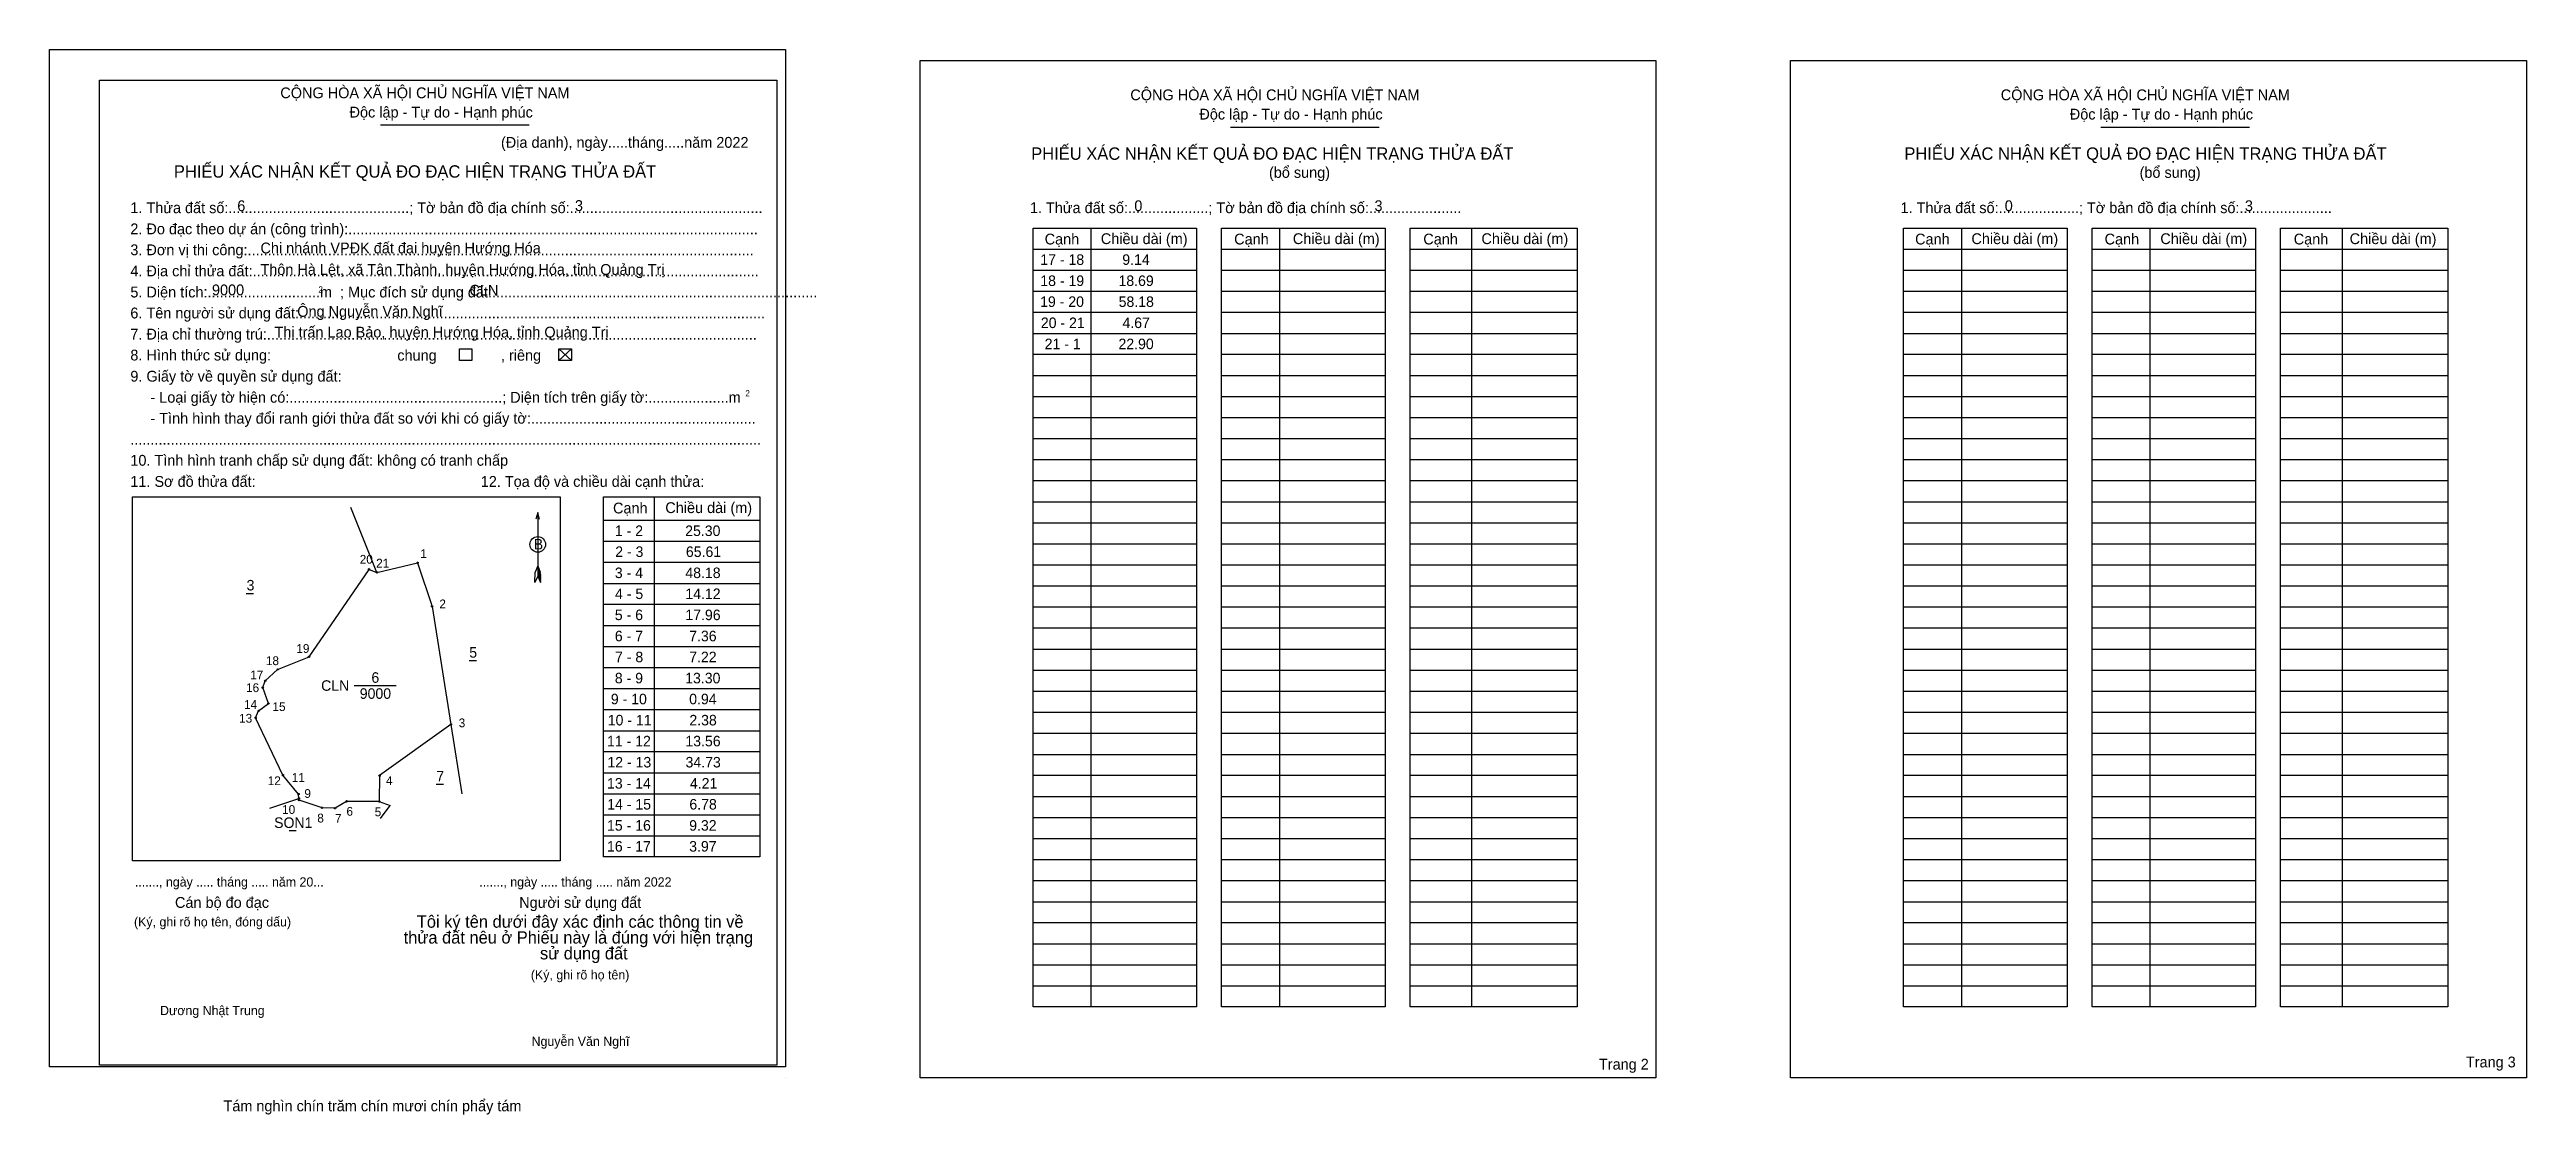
# Model space of a CAD drawing. Extents: x 538651 to 540010, y 1838538 to 1839123.
import ezdxf

# ---------------------------------------------------------------- set-up
doc = ezdxf.new("R2010")
doc.units = 0
for name, color, linetype in [('Level 1', 7, 'Continuous'), ('Level 10', 7, 'Continuous'), ('Level 11', 7, 'Continuous'), ('Level 13', 7, 'Continuous'), ('Level 2', 7, 'Continuous'), ('Level 27', 7, 'Continuous'), ('Level 3', 7, 'Continuous'), ('Level 36', 7, 'Continuous'), ('Level 48', 7, 'Continuous'), ('Level 50', 7, 'Continuous'), ('Level 52', 7, 'Continuous'), ('Level 6', 7, 'Continuous'), ('Level 9', 7, 'Continuous')]:
    doc.layers.add(name, color=color, linetype=linetype)

msp = doc.modelspace()

# ---------------------------------------------------------------- linework, layer by layer
at = {"layer": 'Level 1'}
for p, q in [((538651.1, 1839116.9), (538651.1, 1839116.9)), ((539128.8, 1839116.9), (539128.8, 1839116.9)), ((538832.7, 1839081.5), (538914.3, 1839081.5)), ((539299.1, 1839080.3), (539380.7, 1839080.3)), ((539776.8, 1839080.3), (539858.5, 1839080.3)), ((539190.8, 1839013.2), (539280.6, 1839013.2)), ((539222.6, 1839024.8), (539222.6, 1838597.1)), ((539294.3, 1839013.2), (539384, 1839013.2)), ((539326.1, 1839024.8), (539326.1, 1838597.1)), ((539397.7, 1839013.2), (539489.4, 1839013.2)), ((539431.5, 1839024.8), (539431.5, 1838597.1)), ((539668.5, 1839013.2), (539758.3, 1839013.2)), ((539700.3, 1839024.8), (539700.3, 1838597.1)), ((539772, 1839013.2), (539861.8, 1839013.2)), ((539803.8, 1839024.8), (539803.8, 1838597.1)), ((539875.5, 1839013.2), (539967.2, 1839013.2)), ((539909.2, 1839024.8), (539909.2, 1838597.1)), ((539190.8, 1839001.7), (539280.6, 1839001.7)), ((539294.3, 1839001.7), (539384, 1839001.7)), ((539397.7, 1839001.7), (539489.4, 1839001.7)), ((539668.5, 1839001.7), (539758.3, 1839001.7)), ((539772, 1839001.7), (539861.8, 1839001.7)), ((539875.5, 1839001.7), (539967.2, 1839001.7)), ((539190.8, 1838990.1), (539280.6, 1838990.1)), ((539294.3, 1838990.1), (539384, 1838990.1)), ((539397.7, 1838990.1), (539489.4, 1838990.1)), ((539668.5, 1838990.1), (539758.3, 1838990.1)), ((539772, 1838990.1), (539861.8, 1838990.1)), ((539875.5, 1838990.1), (539967.2, 1838990.1)), ((539190.8, 1838978.6), (539280.6, 1838978.6)), ((539294.3, 1838978.6), (539384, 1838978.6)), ((539397.7, 1838978.6), (539489.4, 1838978.6)), ((539668.5, 1838978.6), (539758.3, 1838978.6)), ((539772, 1838978.6), (539861.8, 1838978.6)), ((539875.5, 1838978.6), (539967.2, 1838978.6)), ((538930.5, 1838958.5), (538937.5, 1838952)), ((538930.5, 1838952), (538937.5, 1838958.5)), ((539190.8, 1838967), (539280.6, 1838967)), ((539294.3, 1838967), (539384, 1838967)), ((539397.7, 1838967), (539489.4, 1838967)), ((539668.5, 1838967), (539758.3, 1838967)), ((539772, 1838967), (539861.8, 1838967)), ((539875.5, 1838967), (539967.2, 1838967)), ((539190.8, 1838955.5), (539280.6, 1838955.5)), ((539294.3, 1838955.5), (539384, 1838955.5)), ((539397.7, 1838955.5), (539489.4, 1838955.5)), ((539668.5, 1838955.5), (539758.3, 1838955.5)), ((539772, 1838955.5), (539861.8, 1838955.5)), ((539875.5, 1838955.5), (539967.2, 1838955.5)), ((539190.8, 1838943.9), (539280.6, 1838943.9)), ((539190.8, 1838932.3), (539280.6, 1838932.3)), ((539294.3, 1838943.9), (539384, 1838943.9)), ((539294.3, 1838932.3), (539384, 1838932.3)), ((539397.7, 1838943.9), (539489.4, 1838943.9)), ((539397.7, 1838932.3), (539489.4, 1838932.3)), ((539668.5, 1838943.9), (539758.3, 1838943.9)), ((539668.5, 1838932.3), (539758.3, 1838932.3)), ((539772, 1838943.9), (539861.8, 1838943.9)), ((539772, 1838932.3), (539861.8, 1838932.3)), ((539875.5, 1838943.9), (539967.2, 1838943.9)), ((539875.5, 1838932.3), (539967.2, 1838932.3)), ((539190.8, 1838920.8), (539280.6, 1838920.8)), ((539294.3, 1838920.8), (539384, 1838920.8)), ((539397.7, 1838920.8), (539489.4, 1838920.8)), ((539668.5, 1838920.8), (539758.3, 1838920.8)), ((539772, 1838920.8), (539861.8, 1838920.8)), ((539875.5, 1838920.8), (539967.2, 1838920.8)), ((539190.8, 1838909.2), (539280.6, 1838909.2)), ((539294.3, 1838909.2), (539384, 1838909.2)), ((539397.7, 1838909.2), (539489.4, 1838909.2)), ((539668.5, 1838909.2), (539758.3, 1838909.2)), ((539772, 1838909.2), (539861.8, 1838909.2)), ((539875.5, 1838909.2), (539967.2, 1838909.2)), ((539190.8, 1838897.7), (539280.6, 1838897.7)), ((539294.3, 1838897.7), (539384, 1838897.7)), ((539397.7, 1838897.7), (539489.4, 1838897.7)), ((539668.5, 1838897.7), (539758.3, 1838897.7)), ((539772, 1838897.7), (539861.8, 1838897.7)), ((539875.5, 1838897.7), (539967.2, 1838897.7)), ((538696.5, 1838877.3), (538696.5, 1838877.3)), ((538982.8, 1838877.3), (538982.8, 1838679.5)), ((539190.8, 1838886.1), (539280.6, 1838886.1)), ((539294.3, 1838886.1), (539384, 1838886.1)), ((539397.7, 1838886.1), (539489.4, 1838886.1)), ((539668.5, 1838886.1), (539758.3, 1838886.1)), ((539772, 1838886.1), (539861.8, 1838886.1)), ((539875.5, 1838886.1), (539967.2, 1838886.1)), ((538919, 1838868.6), (538919, 1838833.7)), ((538955.1, 1838864.4), (539040.8, 1838864.4)), ((539190.8, 1838874.5), (539280.6, 1838874.5)), ((539190.8, 1838863), (539280.6, 1838863)), ((539294.3, 1838874.5), (539384, 1838874.5)), ((539294.3, 1838863), (539384, 1838863)), ((539397.7, 1838874.5), (539489.4, 1838874.5)), ((539397.7, 1838863), (539489.4, 1838863)), ((539668.5, 1838874.5), (539758.3, 1838874.5)), ((539668.5, 1838863), (539758.3, 1838863)), ((539772, 1838874.5), (539861.8, 1838874.5)), ((539772, 1838863), (539861.8, 1838863)), ((539875.5, 1838874.5), (539967.2, 1838874.5)), ((539875.5, 1838863), (539967.2, 1838863)), ((538955.1, 1838852.8), (539040.8, 1838852.8)), ((539190.8, 1838851.4), (539280.6, 1838851.4)), ((539294.3, 1838851.4), (539384, 1838851.4)), ((539397.7, 1838851.4), (539489.4, 1838851.4)), ((539668.5, 1838851.4), (539758.3, 1838851.4)), ((539772, 1838851.4), (539861.8, 1838851.4)), ((539875.5, 1838851.4), (539967.2, 1838851.4)), ((538917.4, 1838830.1), (538917.5, 1838835.9)), ((538919, 1838839.4), (538917.5, 1838835.9)), ((538919, 1838839.4), (538920.4, 1838835.9)), ((538919, 1838838.9), (538920.4, 1838835.3)), ((538919, 1838838.4), (538920.4, 1838834.8)), ((538919, 1838837.9), (538920.5, 1838834.3)), ((538919, 1838837.4), (538920.5, 1838833.8)), ((538919, 1838836.9), (538920.5, 1838833.3)), ((538919, 1838836.4), (538920.5, 1838832.8)), ((538919, 1838835.9), (538920.5, 1838832.2)), ((538919, 1838835.4), (538920.5, 1838831.7)), ((538920.5, 1838830.1), (538920.4, 1838835.9)), ((538955.1, 1838841.3), (539040.8, 1838841.3)), ((539190.8, 1838839.9), (539280.6, 1838839.9)), ((539294.3, 1838839.9), (539384, 1838839.9)), ((539397.7, 1838839.9), (539489.4, 1838839.9)), ((539668.5, 1838839.9), (539758.3, 1838839.9)), ((539772, 1838839.9), (539861.8, 1838839.9)), ((539875.5, 1838839.9), (539967.2, 1838839.9)), ((538919, 1838833.7), (538917.4, 1838830.1)), ((538919, 1838834.9), (538920.5, 1838831.2)), ((538919, 1838834.4), (538920.5, 1838830.7)), ((538919, 1838833.7), (538920.5, 1838830.1)), ((538955.1, 1838829.7), (539040.8, 1838829.7)), ((539190.8, 1838828.3), (539280.6, 1838828.3)), ((539294.3, 1838828.3), (539384, 1838828.3)), ((539397.7, 1838828.3), (539489.4, 1838828.3)), ((539668.5, 1838828.3), (539758.3, 1838828.3)), ((539772, 1838828.3), (539861.8, 1838828.3)), ((539875.5, 1838828.3), (539967.2, 1838828.3)), ((538955.1, 1838818.2), (539040.8, 1838818.2)), ((539190.8, 1838816.8), (539280.6, 1838816.8)), ((539294.3, 1838816.8), (539384, 1838816.8)), ((539397.7, 1838816.8), (539489.4, 1838816.8)), ((539668.5, 1838816.8), (539758.3, 1838816.8)), ((539772, 1838816.8), (539861.8, 1838816.8)), ((539875.5, 1838816.8), (539967.2, 1838816.8)), ((538955.1, 1838806.6), (539040.8, 1838806.6)), ((538955.1, 1838795.1), (539040.8, 1838795.1)), ((539190.8, 1838805.2), (539280.6, 1838805.2)), ((539294.3, 1838805.2), (539384, 1838805.2)), ((539397.7, 1838805.2), (539489.4, 1838805.2)), ((539668.5, 1838805.2), (539758.3, 1838805.2)), ((539772, 1838805.2), (539861.8, 1838805.2)), ((539875.5, 1838805.2), (539967.2, 1838805.2)), ((538955.1, 1838783.5), (539040.8, 1838783.5)), ((539190.8, 1838793.6), (539280.6, 1838793.6)), ((539190.8, 1838782.1), (539280.6, 1838782.1)), ((539294.3, 1838793.6), (539384, 1838793.6)), ((539294.3, 1838782.1), (539384, 1838782.1)), ((539397.7, 1838793.6), (539489.4, 1838793.6)), ((539397.7, 1838782.1), (539489.4, 1838782.1)), ((539668.5, 1838793.6), (539758.3, 1838793.6)), ((539668.5, 1838782.1), (539758.3, 1838782.1)), ((539772, 1838793.6), (539861.8, 1838793.6)), ((539772, 1838782.1), (539861.8, 1838782.1)), ((539875.5, 1838793.6), (539967.2, 1838793.6)), ((539875.5, 1838782.1), (539967.2, 1838782.1)), ((538955.1, 1838771.9), (539040.8, 1838771.9)), ((539190.8, 1838770.5), (539280.6, 1838770.5)), ((539294.3, 1838770.5), (539384, 1838770.5)), ((539397.7, 1838770.5), (539489.4, 1838770.5)), ((539668.5, 1838770.5), (539758.3, 1838770.5)), ((539772, 1838770.5), (539861.8, 1838770.5)), ((539875.5, 1838770.5), (539967.2, 1838770.5)), ((538955.1, 1838760.4), (539040.8, 1838760.4)), ((539190.8, 1838759), (539280.6, 1838759)), ((539294.3, 1838759), (539384, 1838759)), ((539397.7, 1838759), (539489.4, 1838759)), ((539668.5, 1838759), (539758.3, 1838759)), ((539772, 1838759), (539861.8, 1838759)), ((539875.5, 1838759), (539967.2, 1838759)), ((538955.1, 1838748.8), (539040.8, 1838748.8)), ((539190.8, 1838747.4), (539280.6, 1838747.4)), ((539294.3, 1838747.4), (539384, 1838747.4)), ((539397.7, 1838747.4), (539489.4, 1838747.4)), ((539668.5, 1838747.4), (539758.3, 1838747.4)), ((539772, 1838747.4), (539861.8, 1838747.4)), ((539875.5, 1838747.4), (539967.2, 1838747.4)), ((538955.1, 1838737.3), (539040.8, 1838737.3)), ((539190.8, 1838735.8), (539280.6, 1838735.8)), ((539294.3, 1838735.8), (539384, 1838735.8)), ((539397.7, 1838735.8), (539489.4, 1838735.8)), ((539668.5, 1838735.8), (539758.3, 1838735.8)), ((539772, 1838735.8), (539861.8, 1838735.8)), ((539875.5, 1838735.8), (539967.2, 1838735.8)), ((538955.1, 1838725.7), (539040.8, 1838725.7)), ((538955.1, 1838714.1), (539040.8, 1838714.1)), ((539190.8, 1838724.3), (539280.6, 1838724.3)), ((539294.3, 1838724.3), (539384, 1838724.3)), ((539397.7, 1838724.3), (539489.4, 1838724.3)), ((539668.5, 1838724.3), (539758.3, 1838724.3)), ((539772, 1838724.3), (539861.8, 1838724.3)), ((539875.5, 1838724.3), (539967.2, 1838724.3)), ((538955.1, 1838702.6), (539040.8, 1838702.6)), ((539190.8, 1838712.7), (539280.6, 1838712.7)), ((539190.8, 1838701.2), (539280.6, 1838701.2)), ((539294.3, 1838712.7), (539384, 1838712.7)), ((539294.3, 1838701.2), (539384, 1838701.2)), ((539397.7, 1838712.7), (539489.4, 1838712.7)), ((539397.7, 1838701.2), (539489.4, 1838701.2)), ((539668.5, 1838712.7), (539758.3, 1838712.7)), ((539668.5, 1838701.2), (539758.3, 1838701.2)), ((539772, 1838712.7), (539861.8, 1838712.7)), ((539772, 1838701.2), (539861.8, 1838701.2)), ((539875.5, 1838712.7), (539967.2, 1838712.7)), ((539875.5, 1838701.2), (539967.2, 1838701.2)), ((538955.1, 1838691), (539040.8, 1838691)), ((539190.8, 1838689.6), (539280.6, 1838689.6)), ((539294.3, 1838689.6), (539384, 1838689.6)), ((539397.7, 1838689.6), (539489.4, 1838689.6)), ((539668.5, 1838689.6), (539758.3, 1838689.6)), ((539772, 1838689.6), (539861.8, 1838689.6)), ((539875.5, 1838689.6), (539967.2, 1838689.6)), ((538931.3, 1838677.3), (538931.3, 1838677.3)), ((539190.8, 1838678), (539280.6, 1838678)), ((539294.3, 1838678), (539384, 1838678)), ((539397.7, 1838678), (539489.4, 1838678)), ((539668.5, 1838678), (539758.3, 1838678)), ((539772, 1838678), (539861.8, 1838678)), ((539875.5, 1838678), (539967.2, 1838678)), ((539190.8, 1838666.5), (539280.6, 1838666.5)), ((539294.3, 1838666.5), (539384, 1838666.5)), ((539397.7, 1838666.5), (539489.4, 1838666.5)), ((539668.5, 1838666.5), (539758.3, 1838666.5)), ((539772, 1838666.5), (539861.8, 1838666.5)), ((539875.5, 1838666.5), (539967.2, 1838666.5)), ((539190.8, 1838654.9), (539280.6, 1838654.9)), ((539294.3, 1838654.9), (539384, 1838654.9)), ((539397.7, 1838654.9), (539489.4, 1838654.9)), ((539668.5, 1838654.9), (539758.3, 1838654.9)), ((539772, 1838654.9), (539861.8, 1838654.9)), ((539875.5, 1838654.9), (539967.2, 1838654.9)), ((539190.8, 1838643.4), (539280.6, 1838643.4)), ((539190.8, 1838631.8), (539280.6, 1838631.8)), ((539294.3, 1838643.4), (539384, 1838643.4)), ((539294.3, 1838631.8), (539384, 1838631.8)), ((539397.7, 1838643.4), (539489.4, 1838643.4)), ((539397.7, 1838631.8), (539489.4, 1838631.8)), ((539668.5, 1838643.4), (539758.3, 1838643.4)), ((539668.5, 1838631.8), (539758.3, 1838631.8)), ((539772, 1838643.4), (539861.8, 1838643.4)), ((539772, 1838631.8), (539861.8, 1838631.8)), ((539875.5, 1838643.4), (539967.2, 1838643.4)), ((539875.5, 1838631.8), (539967.2, 1838631.8)), ((539190.8, 1838620.3), (539280.6, 1838620.3)), ((539294.3, 1838620.3), (539384, 1838620.3)), ((539397.7, 1838620.3), (539489.4, 1838620.3)), ((539668.5, 1838620.3), (539758.3, 1838620.3)), ((539772, 1838620.3), (539861.8, 1838620.3)), ((539875.5, 1838620.3), (539967.2, 1838620.3)), ((539190.8, 1838608.7), (539280.6, 1838608.7)), ((539294.3, 1838608.7), (539384, 1838608.7)), ((539397.7, 1838608.7), (539489.4, 1838608.7)), ((539668.5, 1838608.7), (539758.3, 1838608.7)), ((539772, 1838608.7), (539861.8, 1838608.7)), ((539875.5, 1838608.7), (539967.2, 1838608.7)), ((539055, 1838558.2), (539055, 1838558.2)), ((539532.7, 1838558.2), (539532.7, 1838558.2))]:
    msp.add_line(p, q, dxfattribs=at)
for points in [[(539190.8, 1839024.8), (539280.6, 1839024.8), (539280.6, 1838597.1), (539190.8, 1838597.1)], [(539294.3, 1839024.8), (539384, 1839024.8), (539384, 1838597.1), (539294.3, 1838597.1)], [(539397.7, 1839024.8), (539489.4, 1839024.8), (539489.4, 1838597.1), (539397.7, 1838597.1)], [(539668.5, 1839024.8), (539758.3, 1839024.8), (539758.3, 1838597.1), (539668.5, 1838597.1)], [(539772, 1839024.8), (539861.8, 1839024.8), (539861.8, 1838597.1), (539772, 1838597.1)], [(539875.5, 1839024.8), (539967.2, 1839024.8), (539967.2, 1838597.1), (539875.5, 1838597.1)], [(538696.5, 1838877.3), (538931.3, 1838877.3), (538931.3, 1838677.3), (538696.5, 1838677.3)], [(538955.1, 1838877.3), (539040.8, 1838877.3), (539040.8, 1838679.5), (538955.1, 1838679.5)]]:
    msp.add_lwpolyline(points, close=True, dxfattribs=at)
msp.add_lwpolyline([(538920, 1838864.9), (538919, 1838868.6), (538917.9, 1838864.9)], dxfattribs=at)
msp.add_circle((538919, 1838851.1), 4.27, dxfattribs=at)
at = {"layer": 'Level 10'}
for p, q in [((538772, 1838706.2), (538787.9, 1838711.6)), ((538832.7, 1838700.5), (538838, 1838707.8))]:
    msp.add_line(p, q, dxfattribs=at)
msp.add_lwpolyline([(538830.7, 1838835.7), (538853, 1838841), (538861, 1838817), (538871.3, 1838752.2), (538832.2, 1838724.1), (538832, 1838709.9), (538814.1, 1838710), (538807.8, 1838706.2), (538800.6, 1838706.5), (538788, 1838710.7), (538787.9, 1838711.6), (538787.7, 1838714), (538779.1, 1838724.4), (538764.1, 1838755.8), (538765.8, 1838759.7), (538771.2, 1838763.7), (538768.1, 1838772.5), (538769.4, 1838776.2), (538776.2, 1838782.4), (538793.5, 1838789.4), (538826.4, 1838837.4)], close=True, dxfattribs=at)
at = {"layer": 'Level 11'}
for centre in [(538826.4, 1838837.4), (538830.7, 1838835.7), (538830.7, 1838835.7), (538853, 1838841), (538861, 1838817), (538776.2, 1838782.4), (538793.5, 1838789.4), (538768.1, 1838772.5), (538769.4, 1838776.2), (538764.1, 1838755.8), (538765.8, 1838759.7), (538771.2, 1838763.7), (538871.3, 1838752.2), (538779.1, 1838724.4), (538787.7, 1838714), (538832.2, 1838724.1), (538787.9, 1838711.6), (538788, 1838710.7), (538800.6, 1838706.5), (538807.8, 1838706.2), (538814.1, 1838710), (538832, 1838709.9)]:
    msp.add_circle(centre, 0.385, dxfattribs=at)
at = {"layer": 'Level 2'}
for points in [[(538651, 1839122.9), (539055, 1839122.9), (539055, 1838564.2), (538651, 1838564.2)], [(539128.8, 1839116.9), (539532.7, 1839116.9), (539532.7, 1838558.2), (539128.8, 1838558.2)], [(539606.5, 1839116.9), (540010.4, 1839116.9), (540010.4, 1838558.2), (539606.5, 1838558.2)]]:
    msp.add_lwpolyline(points, close=True, dxfattribs=at)
at = {"layer": 'Level 27'}
for p, q in [((538830.7, 1838835.7), (538816.4, 1838871.4)), ((538871.3, 1838752.2), (538877.4, 1838714.2)), ((538832, 1838709.9), (538838, 1838707.8))]:
    msp.add_line(p, q, dxfattribs=at)
at = {"layer": 'Level 3'}
msp.add_lwpolyline([(538678.4, 1839106.1), (539050.2, 1839106.1), (539050.2, 1838565.2), (538678.4, 1838565.2)], close=True, dxfattribs=at)
at = {"layer": 'Level 50'}
for points in [[(538876, 1838958.5), (538882.9, 1838958.5), (538882.9, 1838952), (538876, 1838952)], [(538930.5, 1838958.5), (538937.5, 1838958.5), (538937.5, 1838952), (538930.5, 1838952)]]:
    msp.add_lwpolyline(points, close=True, dxfattribs=at)
at = {"layer": 'Level 9'}
for p, q in [((538759, 1838824.2), (538763, 1838824.2)), ((538881.3, 1838787.3), (538885.3, 1838787.3)), ((538818.2, 1838773.6), (538841.2, 1838773.6)), ((538863.3, 1838719.4), (538867.3, 1838719.4)), ((538782.5, 1838693.9), (538786.4, 1838693.9))]:
    msp.add_line(p, q, dxfattribs=at)

# ---------------------------------------------------------------- texts
at = {"layer": 'Level 1'}
for s, height, p in [('CỘNG HÒA XÃ HỘI CHỦ NGHĨA VIỆT NAM', 5.933, (538777.7, 1839096.1)), ('CỘNG HÒA XÃ HỘI CHỦ NGHĨA VIỆT NAM', 5.933, (539244.2, 1839095)), ('CỘNG HÒA XÃ HỘI CHỦ NGHĨA VIỆT NAM', 5.933, (539721.9, 1839095)), ('Độc lập - Tự do - Hạnh phúc', 5.933, (538815.7, 1839085.5)), ('Độc lập - Tự do - Hạnh phúc', 5.933, (539282.1, 1839084.4)), ('Độc lập - Tự do - Hạnh phúc', 5.933, (539759.8, 1839084.4)), ('(Địa danh), ngày.....tháng.....năm 2022', 5.933, (538898.8, 1839068.9)), ('PHIẾU XÁC NHẬN KẾT QUẢ ĐO ĐẠC HIỆN TRẠNG THỬA ĐẤT', 6.781, (539189.8, 1839062.3)), ('PHIẾU XÁC NHẬN KẾT QUẢ ĐO ĐẠC HIỆN TRẠNG THỬA ĐẤT', 6.781, (539669, 1839062.3)), ('PHIẾU XÁC NHẬN KẾT QUẢ ĐO ĐẠC HIỆN TRẠNG THỬA ĐẤT', 6.781, (538719.3, 1839052.5)), ('(bổ sung)', 5.93, (539320.3, 1839052.4)), ('(bổ sung)', 5.93, (539798.1, 1839052.4)), ('1. Thửa đất số:.............................................; Tờ bản đồ địa chính số:................................................', 5.9331, (538695.4, 1839033)), ('1. Thửa đất số:....................; Tờ bản đồ địa chính số:.......................', 5.933, (539189.1, 1839033)), ('1. Thửa đất số:....................; Tờ bản đồ địa chính số:.......................', 5.933, (539666.9, 1839033)), ('2. Đo đạc theo dự án (công trình):......................................................................................................', 5.9331, (538695.4, 1839021.4)), ('3. Đơn vị thi công:..............................................................................................................................', 5.9331, (538695.4, 1839009.9)), ('Cạnh', 5.93, (539197.2, 1839015.8)), ('Chiều dài (m)', 5.933, (539228, 1839016)), ('Cạnh', 5.93, (539301.2, 1839015.8)), ('Chiều dài (m)', 5.933, (539333.4, 1839016)), ('Cạnh', 5.93, (539405, 1839015.8)), ('Chiều dài (m)', 5.933, (539436.9, 1839016)), ('Cạnh', 5.93, (539674.9, 1839015.8)), ('Chiều dài (m)', 5.933, (539705.8, 1839016)), ('Cạnh', 5.93, (539778.9, 1839015.8)), ('Chiều dài (m)', 5.933, (539809.5, 1839016)), ('Cạnh', 5.93, (539882.7, 1839015.8)), ('Chiều dài (m)', 5.933, (539913.4, 1839016)), ('4. Địa chỉ thửa đất:..............................................................................................................................', 5.9331, (538695.4, 1838998.3)), ('5. Diện tích:............................m  ; Mục đích sử dụng đất:.................................................................................', 5.9331, (538695.4, 1838986.7)), ('2', 3.39, (538798.6, 1838989.4)), ('6. Tên người sử dụng đất:....................................................................................................................', 5.9331, (538695.4, 1838975.2)), ('7. Địa chỉ thường trú:..........................................................................................................................', 5.9331, (538695.4, 1838963.6)), ('chung                , riêng', 5.933, (538841.9, 1838952)), ('9. Giấy tờ về quyền sử dụng đất:', 5.933, (538695.4, 1838940.5)), ('     - Loại giấy tờ hiện có:.....................................................; Diện tích trên giấy tờ:....................m', 5.9331, (538695.4, 1838928.9)), ('2', 3.39, (539032.9, 1838932.4)), ('     - Tình hình thay đổi ranh giới thửa đất so với khi có giấy tờ:........................................................', 5.9331, (538695.4, 1838917.4)), ('.............................................................................................................................................................', 5.9331, (538695.4, 1838905.8)), ('10. Tình hình tranh chấp sử dụng đất: không có tranh chấp', 5.933, (538695.4, 1838894.3)), ('11. Sơ đồ thửa đất:', 5.933, (538695.4, 1838882.7)), ('12. Tọa độ và chiều dài cạnh thửa:', 5.933, (538887.7, 1838882.7)), ('Cạnh', 5.93, (538960.3, 1838868.1)), ('Chiều dài (m)', 5.933, (538989, 1838868.3)), ('B', 5.78, (538916.8, 1838848.3)), ('......., ngày ..... tháng ..... năm 20...', 5.086, (538697.9, 1838663.2)), ('......., ngày ..... tháng ..... năm 2022', 5.086, (538886.9, 1838663.2)), ('(Ký, ghi rõ họ tên, đóng dấu)', 5.086, (538697.4, 1838641.3)), ('Cán bộ đo đạc', 5.933, (538719.9, 1838651.5)), ('Tôi ký tên dưới đây xác định các thông tin về', 6.742, (538852.6, 1838640.6)), ('Người sử dụng đất', 5.933, (538908.8, 1838651.5)), ('thửa đất nêu ở Phiếu này là đúng với hiện trạng', 6.742, (538845.4, 1838631.9)), ('sử dụng đất', 6.742, (538920.2, 1838623.2)), ('(Ký, ghi rõ họ tên)', 5.086, (538915.2, 1838612.2)), ('Dương Nhật Trung', 5.086, (538711.7, 1838592.6)), ('Nguyễn Văn Nghĩ', 5.086, (538915.6, 1838575.7)), ('Trang 2', 5.93, (539501.4, 1838562.7)), ('Trang 3', 5.93, (539977.2, 1838563.9))]:
    msp.add_text(s, height=height, dxfattribs=at).set_placement(p)
at = {"layer": 'Level 13'}
for s, p in [('6', (538827.7, 1838775.1)), ('CLN', (538800.1, 1838770.7)), ('9000', (538821.3, 1838766.3))]:
    msp.add_text(s, height=5.78, dxfattribs=at).set_placement(p)
at = {"layer": 'Level 36'}
for s, p in [('3', (538759.2, 1838825.8)), ('5', (538881.4, 1838788.9)), ('7', (538863.3, 1838720.9)), ('SON1', (538774.3, 1838695.4))]:
    msp.add_text(s, height=5.78, dxfattribs=at).set_placement(p)
at = {"layer": 'Level 48'}
msp.add_text('8. Hình thức sử dụng:', height=5.933, dxfattribs=at).set_placement((538695.4, 1838952.1))
at = {"layer": 'Level 52'}
for s, p in [('17 - 18', (539194.8, 1839004.6)), ('18 - 19', (539194.8, 1838993)), ('18.69', (539237.7, 1838993)), ('9.14', (539239.8, 1839004.6)), ('19 - 20', (539194.7, 1838981.5)), ('58.18', (539237.8, 1838981.5)), ('20 - 21', (539195.1, 1838969.9)), ('4.67', (539239.9, 1838969.9)), ('21 - 1', (539197.2, 1838958.3)), ('22.90', (539237.7, 1838958.3)), ('1 - 2', (538961.3, 1838855.7)), ('2 - 3', (538961.5, 1838844.2)), ('25.30', (538999.9, 1838855.7)), ('65.61', (539000.3, 1838844.2)), ('3 - 4', (538961.3, 1838832.6)), ('48.18', (539000, 1838832.6)), ('4 - 5', (538961.4, 1838821.1)), ('14.12', (539000, 1838821.1)), ('5 - 6', (538961.3, 1838809.5)), ('17.96', (539000, 1838809.5)), ('6 - 7', (538961.3, 1838797.9)), ('7.36', (539002.1, 1838797.9)), ('7 - 8', (538961.4, 1838786.4)), ('7.22', (539002.1, 1838786.4)), ('9 - 10', (538959.1, 1838763.3)), ('8 - 9', (538961.3, 1838774.8)), ('13.30', (538999.9, 1838774.8)), ('0.94', (539002.1, 1838763.3)), ('10 - 11', (538957.4, 1838751.7)), ('2.38', (539002.2, 1838751.7)), ('11 - 12', (538957, 1838740.2)), ('13.56', (539000, 1838740.2)), ('12 - 13', (538957.2, 1838728.6)), ('34.73', (539000.1, 1838728.6)), ('13 - 14', (538957, 1838717)), ('4.21', (539002.5, 1838717)), ('15 - 16', (538957, 1838693.9)), ('14 - 15', (538957.1, 1838705.5)), ('9.32', (539002.1, 1838693.9)), ('6.78', (539002.2, 1838705.5)), ('16 - 17', (538957, 1838682.4)), ('3.97', (539002.1, 1838682.4))]:
    msp.add_text(s, height=5.78, dxfattribs=at).set_placement(p)
at = {"layer": 'Level 6'}
for s, height, p in [('6', 5.93, (538754.1, 1839034.1)), ('3', 5.93, (538939.4, 1839034.2)), ('0', 5.93, (539246.4, 1839034.1)), ('3', 5.93, (539378.2, 1839034.1)), ('0', 5.93, (539724.1, 1839034.1)), ('3', 5.93, (539855.9, 1839034.1)), ('Chi nhánh VPĐK đất đai huyện Hướng Hóa', 5.933, (538766.8, 1839010.9)), ('Thôn Hà Lệt, xã Tân Thành, huyện Hướng Hóa, tỉnh Quảng Trị', 5.933, (538766.8, 1838999.1)), ('9000', 5.93, (538740.2, 1838987.9)), ('CLN', 5.93, (538881.5, 1838987.7)), ('Thị trấn Lao Bảo, huyện Hướng Hóa, tỉnh Quảng Trị', 5.933, (538774.5, 1838964.7)), ('Ông Nguyễn Văn Nghĩ', 5.933, (538787, 1838976.1)), ('Tám nghìn chín trăm chín mươi chín phẩy tám', 5.933, (538746.5, 1838539.8))]:
    msp.add_text(s, height=height, dxfattribs=at).set_placement(p)
at = {"layer": 'Level 9'}
for s, p in [('20', (538821.3, 1838840.5)), ('21', (538830.3, 1838838.4)), ('1', (538854.5, 1838843.6)), ('2', (538865, 1838816)), ('19', (538786.5, 1838791.5)), ('17', (538761.2, 1838777)), ('18', (538769.8, 1838784.8)), ('16', (538758.9, 1838770)), ('13', (538755.1, 1838753.2)), ('14', (538757.8, 1838760.8)), ('15', (538773.4, 1838759.6)), ('3', (538875.6, 1838750.7)), ('12', (538770.8, 1838718.9)), ('11', (538784, 1838720.7)), ('9', (538790.9, 1838711.9)), ('4', (538835.7, 1838719)), ('10', (538778.7, 1838703.1)), ('8', (538798, 1838698.4)), ('7', (538807.7, 1838698.2)), ('6', (538814, 1838702.1)), ('5', (538829.5, 1838701.8))]:
    msp.add_text(s, height=4.82, dxfattribs=at).set_placement(p)

doc.saveas('drawing.dxf')
